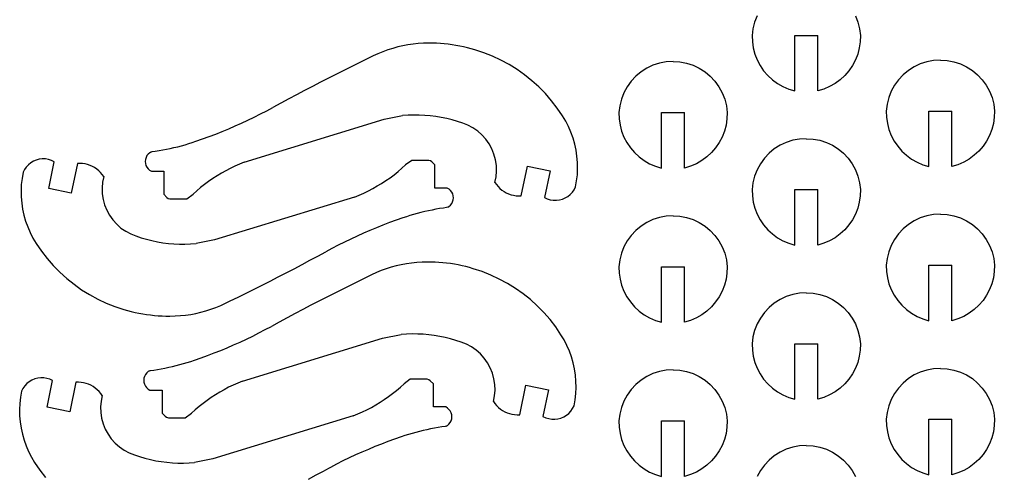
# Model space of a CAD drawing. Extents: x -3998 to 3998, y -3549 to 3549.
# Drawn here: x -1637 to -1005, y -2066 to -1769 of the extents above; entities that cross this region are included whole.
import ezdxf

# ---------------------------------------------------------------- set-up
doc = ezdxf.new("R2010")
doc.units = 0
doc.header["$MEASUREMENT"] = 0
doc.layers.get('0').update_dxf_attribs({"linetype": 'CONTINUOUS'})

msp = doc.modelspace()

# ---------------------------------------------------------------- linework, layer by layer
for p, q in [((-1160.38, -1771.11), (-1161.46, -1775.41)), ((-1158.77, -1766.98), (-1160.38, -1771.11)), ((-1094.93, -1766.98), (-1093.31, -1771.11)), ((-1093.31, -1771.11), (-1092.24, -1775.41)), ((-1161.46, -1775.41), (-1161.98, -1779.82)), ((-1092.24, -1775.41), (-1091.72, -1779.82)), ((-1161.98, -1779.82), (-1161.85, -1783.9)), ((-1161.85, -1783.9), (-1161.25, -1787.94)), ((-1134.35, -1779.82), (-1119.35, -1779.82)), ((-1134.35, -1815.82), (-1134.35, -1779.82)), ((-1119.35, -1815.82), (-1119.35, -1779.82)), ((-1091.85, -1783.9), (-1092.44, -1787.94)), ((-1091.72, -1779.82), (-1091.85, -1783.9)), ((-1401.7, -1790.37), (-1404.84, -1791.66)), ((-1398.52, -1789.21), (-1401.7, -1790.37)), ((-1395.28, -1788.18), (-1398.52, -1789.21)), ((-1392.01, -1787.29), (-1395.28, -1788.18)), ((-1388.7, -1786.53), (-1392.01, -1787.29)), ((-1385.36, -1785.91), (-1388.7, -1786.53)), ((-1382, -1785.43), (-1385.36, -1785.91)), ((-1378.63, -1785.09), (-1382, -1785.43)), ((-1375.24, -1784.88), (-1378.63, -1785.09)), ((-1371.85, -1784.82), (-1375.24, -1784.88)), ((-1369.32, -1784.83), (-1371.85, -1784.82)), ((-1366.8, -1784.9), (-1369.32, -1784.83)), ((-1364.27, -1785.04), (-1366.8, -1784.9)), ((-1361.76, -1785.24), (-1364.27, -1785.04)), ((-1359.24, -1785.51), (-1361.76, -1785.24)), ((-1356.74, -1785.84), (-1359.24, -1785.51)), ((-1354.24, -1786.23), (-1356.74, -1785.84)), ((-1351.75, -1786.68), (-1354.24, -1786.23)), ((-1349.28, -1787.2), (-1351.75, -1786.68)), ((-1346.82, -1787.78), (-1349.28, -1787.2)), ((-1344.38, -1788.42), (-1346.82, -1787.78)), ((-1341.95, -1789.12), (-1344.38, -1788.42)), ((-1336.19, -1791.01), (-1341.95, -1789.12)), ((-1161.25, -1787.94), (-1160.21, -1791.89)), ((-1092.44, -1787.94), (-1093.49, -1791.89)), ((-1410.95, -1794.62), (-1416.18, -1797.16)), ((-1407.93, -1793.07), (-1410.95, -1794.62)), ((-1404.84, -1791.66), (-1407.93, -1793.07)), ((-1330.56, -1793.24), (-1336.19, -1791.01)), ((-1325.07, -1795.81), (-1330.56, -1793.24)), ((-1319.74, -1798.69), (-1325.07, -1795.81)), ((-1213.35, -1796.77), (-1217.77, -1797.02)), ((-1213.35, -1796.77), (-1208.92, -1797.02)), ((-1160.21, -1791.89), (-1158.72, -1795.7)), ((-1158.72, -1795.7), (-1156.82, -1799.31)), ((-1094.98, -1795.7), (-1096.88, -1799.31)), ((-1093.49, -1791.89), (-1094.98, -1795.7)), ((-1048.63, -1796.83), (-1052.85, -1798.19)), ((-1044.27, -1796.02), (-1048.63, -1796.83)), ((-1039.85, -1795.77), (-1044.27, -1796.02)), ((-1039.85, -1795.77), (-1035.42, -1796.02)), ((-1035.42, -1796.02), (-1031.07, -1796.83)), ((-1031.07, -1796.83), (-1026.85, -1798.19)), ((-1426.6, -1802.31), (-1431.79, -1804.91)), ((-1421.39, -1799.72), (-1426.6, -1802.31)), ((-1416.18, -1797.16), (-1421.39, -1799.72)), ((-1314.59, -1801.89), (-1319.74, -1798.69)), ((-1309.64, -1805.39), (-1314.59, -1801.89)), ((-1230.37, -1801.06), (-1234.11, -1803.44)), ((-1226.35, -1799.19), (-1230.37, -1801.06)), ((-1222.13, -1797.83), (-1226.35, -1799.19)), ((-1217.77, -1797.02), (-1222.13, -1797.83)), ((-1208.92, -1797.02), (-1204.57, -1797.83)), ((-1204.57, -1797.83), (-1200.35, -1799.19)), ((-1200.35, -1799.19), (-1196.33, -1801.06)), ((-1196.33, -1801.06), (-1192.59, -1803.44)), ((-1156.82, -1799.31), (-1154.52, -1802.69)), ((-1154.52, -1802.69), (-1151.85, -1805.79)), ((-1099.18, -1802.69), (-1101.85, -1805.79)), ((-1096.88, -1799.31), (-1099.18, -1802.69)), ((-1060.61, -1802.44), (-1064.03, -1805.26)), ((-1056.87, -1800.06), (-1060.61, -1802.44)), ((-1052.85, -1798.19), (-1056.87, -1800.06)), ((-1026.85, -1798.19), (-1022.83, -1800.06)), ((-1022.83, -1800.06), (-1019.09, -1802.44)), ((-1019.09, -1802.44), (-1015.67, -1805.26)), ((-1436.98, -1807.54), (-1442.15, -1810.19)), ((-1431.79, -1804.91), (-1436.98, -1807.54)), ((-1304.91, -1809.17), (-1309.64, -1805.39)), ((-1300.41, -1813.23), (-1304.91, -1809.17)), ((-1240.56, -1809.5), (-1243.15, -1813.09)), ((-1237.53, -1806.26), (-1240.56, -1809.5)), ((-1234.11, -1803.44), (-1237.53, -1806.26)), ((-1192.59, -1803.44), (-1189.17, -1806.26)), ((-1189.17, -1806.26), (-1186.14, -1809.5)), ((-1186.14, -1809.5), (-1183.55, -1813.09)), ((-1151.85, -1805.79), (-1148.85, -1808.56)), ((-1148.85, -1808.56), (-1145.56, -1810.98)), ((-1104.85, -1808.56), (-1108.14, -1810.98)), ((-1101.85, -1805.79), (-1104.85, -1808.56)), ((-1067.06, -1808.5), (-1069.65, -1812.09)), ((-1064.03, -1805.26), (-1067.06, -1808.5)), ((-1015.67, -1805.26), (-1012.64, -1808.5)), ((-1012.64, -1808.5), (-1010.05, -1812.09)), ((-1452.47, -1815.54), (-1457.61, -1818.25)), ((-1447.31, -1812.85), (-1452.47, -1815.54)), ((-1442.15, -1810.19), (-1447.31, -1812.85)), ((-1296.16, -1817.55), (-1300.41, -1813.23)), ((-1243.15, -1813.09), (-1245.27, -1816.98)), ((-1183.55, -1813.09), (-1181.43, -1816.98)), ((-1145.56, -1810.98), (-1142.01, -1813.01)), ((-1142.01, -1813.01), (-1138.26, -1814.63)), ((-1138.26, -1814.63), (-1134.35, -1815.82)), ((-1115.44, -1814.63), (-1119.35, -1815.82)), ((-1111.69, -1813.01), (-1115.44, -1814.63)), ((-1108.14, -1810.98), (-1111.69, -1813.01)), ((-1069.65, -1812.09), (-1071.77, -1815.98)), ((-1010.05, -1812.09), (-1007.93, -1815.98)), ((-1462.74, -1820.98), (-1467.86, -1823.73)), ((-1457.61, -1818.25), (-1462.74, -1820.98)), ((-1292.17, -1822.12), (-1296.16, -1817.55)), ((-1288.47, -1826.91), (-1292.17, -1822.12)), ((-1246.88, -1821.11), (-1247.96, -1825.41)), ((-1245.27, -1816.98), (-1246.88, -1821.11)), ((-1181.43, -1816.98), (-1179.81, -1821.11)), ((-1179.81, -1821.11), (-1178.74, -1825.41)), ((-1073.38, -1820.11), (-1074.46, -1824.41)), ((-1071.77, -1815.98), (-1073.38, -1820.11)), ((-1007.93, -1815.98), (-1006.31, -1820.11)), ((-1006.31, -1820.11), (-1005.24, -1824.41)), ((-1476.98, -1828.65), (-1472.97, -1826.5)), ((-1467.86, -1823.73), (-1472.97, -1826.5)), ((-1285.05, -1831.92), (-1288.47, -1826.91)), ((-1247.96, -1825.41), (-1248.48, -1829.82)), ((-1178.74, -1825.41), (-1178.22, -1829.82)), ((-1074.46, -1824.41), (-1074.98, -1828.82)), ((-1005.24, -1824.41), (-1004.72, -1828.82)), ((-1493.33, -1836.68), (-1489.2, -1834.76)), ((-1491.75, -1862.02), (-1400.77, -1834.2)), ((-1489.2, -1834.76), (-1485.1, -1832.78)), ((-1485.1, -1832.78), (-1481.03, -1830.74)), ((-1481.03, -1830.74), (-1476.98, -1828.65)), ((-1400.77, -1834.2), (-1388.85, -1831.82)), ((-1385.25, -1831.56), (-1388.85, -1831.82)), ((-1381.65, -1831.44), (-1385.25, -1831.56)), ((-1378.04, -1831.47), (-1381.65, -1831.44)), ((-1374.44, -1831.64), (-1378.04, -1831.47)), ((-1370.85, -1831.95), (-1374.44, -1831.64)), ((-1367.28, -1832.4), (-1370.85, -1831.95)), ((-1363.72, -1833), (-1367.28, -1832.4)), ((-1360.19, -1833.73), (-1363.72, -1833)), ((-1356.69, -1834.6), (-1360.19, -1833.73)), ((-1353.23, -1835.61), (-1356.69, -1834.6)), ((-1282.99, -1835.36), (-1285.05, -1831.92)), ((-1248.48, -1829.82), (-1248.35, -1833.9)), ((-1248.35, -1833.9), (-1247.75, -1837.94)), ((-1220.85, -1829.82), (-1205.85, -1829.82)), ((-1220.85, -1865.82), (-1220.85, -1829.82)), ((-1205.85, -1865.82), (-1205.85, -1829.82)), ((-1178.35, -1833.9), (-1178.94, -1837.94)), ((-1178.22, -1829.82), (-1178.35, -1833.9)), ((-1074.98, -1828.82), (-1074.85, -1832.9)), ((-1074.85, -1832.9), (-1074.25, -1836.94)), ((-1047.35, -1828.82), (-1032.35, -1828.82)), ((-1047.35, -1864.82), (-1047.35, -1828.82)), ((-1032.35, -1864.82), (-1032.35, -1828.82)), ((-1004.85, -1832.9), (-1005.44, -1836.94)), ((-1004.72, -1828.82), (-1004.85, -1832.9)), ((-1505.88, -1842.09), (-1501.67, -1840.34)), ((-1501.67, -1840.34), (-1497.49, -1838.54)), ((-1497.49, -1838.54), (-1493.33, -1836.68)), ((-1349.81, -1836.76), (-1353.23, -1835.61)), ((-1346.44, -1838.04), (-1349.81, -1836.76)), ((-1343.16, -1839.79), (-1346.44, -1838.04)), ((-1340.11, -1841.91), (-1343.16, -1839.79)), ((-1281.16, -1838.93), (-1282.99, -1835.36)), ((-1279.56, -1842.6), (-1281.16, -1838.93)), ((-1247.75, -1837.94), (-1246.71, -1841.89)), ((-1178.94, -1837.94), (-1179.99, -1841.89)), ((-1074.25, -1836.94), (-1073.21, -1840.89)), ((-1073.21, -1840.89), (-1071.72, -1844.7)), ((-1006.49, -1840.89), (-1007.98, -1844.7)), ((-1005.44, -1836.94), (-1006.49, -1840.89)), ((-1522.94, -1848.46), (-1518.64, -1846.96)), ((-1518.64, -1846.96), (-1514.36, -1845.4)), ((-1514.36, -1845.4), (-1510.11, -1843.77)), ((-1510.11, -1843.77), (-1505.88, -1842.09)), ((-1337.32, -1844.37), (-1340.11, -1841.91)), ((-1334.84, -1847.14), (-1337.32, -1844.37)), ((-1332.69, -1850.18), (-1334.84, -1847.14)), ((-1278.21, -1846.38), (-1279.56, -1842.6)), ((-1277.11, -1850.24), (-1278.21, -1846.38)), ((-1246.71, -1841.89), (-1245.22, -1845.7)), ((-1245.22, -1845.7), (-1243.32, -1849.31)), ((-1181.48, -1845.7), (-1183.38, -1849.31)), ((-1179.99, -1841.89), (-1181.48, -1845.7)), ((-1131.27, -1847.02), (-1135.63, -1847.83)), ((-1126.85, -1846.77), (-1131.27, -1847.02)), ((-1126.85, -1846.77), (-1122.42, -1847.02)), ((-1122.42, -1847.02), (-1118.07, -1847.83)), ((-1071.72, -1844.7), (-1069.82, -1848.31)), ((-1007.98, -1844.7), (-1009.88, -1848.31)), ((-1544.46, -1854.06), (-1542.04, -1853.59)), ((-1542.04, -1853.59), (-1539.62, -1853.08)), ((-1539.62, -1853.08), (-1537.2, -1852.53)), ((-1537.2, -1852.53), (-1534.8, -1851.95)), ((-1534.8, -1851.95), (-1532.41, -1851.33)), ((-1532.41, -1851.33), (-1530.02, -1850.67)), ((-1530.02, -1850.67), (-1527.65, -1849.97)), ((-1527.65, -1849.97), (-1525.29, -1849.23)), ((-1525.29, -1849.23), (-1522.94, -1848.46)), ((-1330.91, -1853.44), (-1332.69, -1850.18)), ((-1329.52, -1856.89), (-1330.91, -1853.44)), ((-1276.26, -1854.15), (-1277.11, -1850.24)), ((-1243.32, -1849.31), (-1241.02, -1852.69)), ((-1241.02, -1852.69), (-1238.35, -1855.79)), ((-1185.68, -1852.69), (-1188.35, -1855.79)), ((-1183.38, -1849.31), (-1185.68, -1852.69)), ((-1147.61, -1853.44), (-1151.03, -1856.26)), ((-1143.87, -1851.06), (-1147.61, -1853.44)), ((-1139.85, -1849.19), (-1143.87, -1851.06)), ((-1135.63, -1847.83), (-1139.85, -1849.19)), ((-1118.07, -1847.83), (-1113.85, -1849.19)), ((-1113.85, -1849.19), (-1109.83, -1851.06)), ((-1109.83, -1851.06), (-1106.09, -1853.44)), ((-1106.09, -1853.44), (-1102.67, -1856.26)), ((-1069.82, -1848.31), (-1067.52, -1851.69)), ((-1067.52, -1851.69), (-1064.85, -1854.79)), ((-1012.18, -1851.69), (-1014.85, -1854.79)), ((-1009.88, -1848.31), (-1012.18, -1851.69)), ((-1624.62, -1860.12), (-1626.56, -1860.62)), ((-1622.64, -1859.88), (-1624.62, -1860.12)), ((-1620.63, -1859.93), (-1622.64, -1859.88)), ((-1618.66, -1860.26), (-1620.63, -1859.93)), ((-1555.71, -1860.2), (-1555.84, -1861.51)), ((-1555.33, -1858.94), (-1555.71, -1860.2)), ((-1554.73, -1857.78), (-1555.33, -1858.94)), ((-1553.92, -1856.75), (-1554.73, -1857.78)), ((-1552.92, -1855.89), (-1553.92, -1856.75)), ((-1552.13, -1855.43), (-1552.92, -1855.89)), ((-1552.13, -1855.43), (-1551.4, -1855.18)), ((-1551.4, -1855.18), (-1549.34, -1854.88)), ((-1549.34, -1854.88), (-1546.9, -1854.49)), ((-1546.9, -1854.49), (-1544.46, -1854.06)), ((-1328.54, -1860.48), (-1329.52, -1856.89)), ((-1275.66, -1858.12), (-1276.26, -1854.15)), ((-1275.33, -1862.12), (-1275.66, -1858.12)), ((-1238.35, -1855.79), (-1235.35, -1858.56)), ((-1235.35, -1858.56), (-1232.06, -1860.98)), ((-1191.35, -1858.56), (-1194.64, -1860.98)), ((-1188.35, -1855.79), (-1191.35, -1858.56)), ((-1154.06, -1859.5), (-1156.65, -1863.09)), ((-1151.03, -1856.26), (-1154.06, -1859.5)), ((-1102.67, -1856.26), (-1099.64, -1859.5)), ((-1099.64, -1859.5), (-1097.05, -1863.09)), ((-1064.85, -1854.79), (-1061.85, -1857.56)), ((-1061.85, -1857.56), (-1058.56, -1859.98)), ((-1058.56, -1859.98), (-1055.01, -1862.01)), ((-1021.14, -1859.98), (-1024.69, -1862.01)), ((-1017.85, -1857.56), (-1021.14, -1859.98)), ((-1014.85, -1854.79), (-1017.85, -1857.56)), ((-1633.05, -1865.14), (-1634.2, -1866.78)), ((-1631.69, -1863.68), (-1633.05, -1865.14)), ((-1630.13, -1862.42), (-1631.69, -1863.68)), ((-1628.41, -1861.4), (-1630.13, -1862.42)), ((-1626.56, -1860.62), (-1628.41, -1861.4)), ((-1616.75, -1860.86), (-1618.66, -1860.26)), ((-1618.52, -1878.98), (-1614.94, -1861.72)), ((-1614.94, -1861.72), (-1616.75, -1860.86)), ((-1599.85, -1862.82), (-1603.84, -1882.03)), ((-1598.18, -1862.77), (-1599.85, -1862.82)), ((-1596.51, -1862.87), (-1598.18, -1862.77)), ((-1594.86, -1863.12), (-1596.51, -1862.87)), ((-1593.24, -1863.52), (-1594.86, -1863.12)), ((-1591.66, -1864.06), (-1593.24, -1863.52)), ((-1590.14, -1864.75), (-1591.66, -1864.06)), ((-1588.68, -1865.57), (-1590.14, -1864.75)), ((-1587.3, -1866.51), (-1588.68, -1865.57)), ((-1586.02, -1867.58), (-1587.3, -1866.51)), ((-1555.84, -1861.51), (-1555.72, -1862.81)), ((-1555.72, -1862.81), (-1555.36, -1864.07)), ((-1555.36, -1864.07), (-1554.76, -1865.24)), ((-1554.76, -1865.24), (-1553.96, -1866.28)), ((-1553.96, -1866.28), (-1552.98, -1867.15)), ((-1500.71, -1866.05), (-1503.61, -1867.58)), ((-1497.76, -1864.61), (-1500.71, -1866.05)), ((-1494.78, -1863.27), (-1497.76, -1864.61)), ((-1491.75, -1862.02), (-1494.78, -1863.27)), ((-1391.8, -1868.11), (-1389.29, -1866)), ((-1389.29, -1866), (-1386.85, -1863.82)), ((-1382.85, -1860.82), (-1386.85, -1863.82)), ((-1371.85, -1860.82), (-1382.85, -1860.82)), ((-1370.75, -1861.12), (-1371.85, -1860.82)), ((-1369.85, -1861.82), (-1370.75, -1861.12)), ((-1367.85, -1863.82), (-1369.85, -1861.82)), ((-1367.85, -1878.82), (-1367.85, -1863.82)), ((-1327.98, -1864.15), (-1328.54, -1860.48)), ((-1327.85, -1867.87), (-1327.98, -1864.15)), ((-1311.85, -1883.82), (-1307.86, -1864.6)), ((-1307.86, -1864.6), (-1293.17, -1867.65)), ((-1275.44, -1870.13), (-1275.25, -1866.13)), ((-1275.25, -1866.13), (-1275.33, -1862.12)), ((-1232.06, -1860.98), (-1228.51, -1863.01)), ((-1228.51, -1863.01), (-1224.76, -1864.63)), ((-1224.76, -1864.63), (-1220.85, -1865.82)), ((-1201.94, -1864.63), (-1205.85, -1865.82)), ((-1198.19, -1863.01), (-1201.94, -1864.63)), ((-1194.64, -1860.98), (-1198.19, -1863.01)), ((-1156.65, -1863.09), (-1158.77, -1866.98)), ((-1097.05, -1863.09), (-1094.93, -1866.98)), ((-1055.01, -1862.01), (-1051.26, -1863.63)), ((-1051.26, -1863.63), (-1047.35, -1864.82)), ((-1028.44, -1863.63), (-1032.35, -1864.82)), ((-1024.69, -1862.01), (-1028.44, -1863.63)), ((-1635.82, -1872.51), (-1636.26, -1876.5)), ((-1635.11, -1868.57), (-1635.82, -1872.51)), ((-1634.2, -1866.78), (-1635.11, -1868.57)), ((-1584.84, -1868.76), (-1586.02, -1867.58)), ((-1583.76, -1870.04), (-1584.84, -1868.76)), ((-1582.81, -1871.41), (-1583.76, -1870.04)), ((-1582.81, -1871.41), (-1583.54, -1875.06)), ((-1552.98, -1867.15), (-1551.85, -1867.82)), ((-1551.85, -1867.82), (-1543.85, -1867.82)), ((-1543.85, -1867.82), (-1543.85, -1882.82)), ((-1512.01, -1872.67), (-1514.7, -1874.54)), ((-1509.26, -1870.89), (-1512.01, -1872.67)), ((-1506.46, -1869.19), (-1509.26, -1870.89)), ((-1503.61, -1867.58), (-1506.46, -1869.19)), ((-1399.69, -1873.96), (-1397, -1872.09)), ((-1397, -1872.09), (-1394.37, -1870.14)), ((-1394.37, -1870.14), (-1391.8, -1868.11)), ((-1328.89, -1875.22), (-1328.16, -1871.57)), ((-1328.16, -1871.57), (-1327.85, -1867.87)), ((-1293.17, -1867.65), (-1296.76, -1884.91)), ((-1275.88, -1874.12), (-1275.44, -1870.13)), ((-1160.38, -1871.11), (-1161.46, -1875.41)), ((-1158.77, -1866.98), (-1160.38, -1871.11)), ((-1094.93, -1866.98), (-1093.31, -1871.11)), ((-1093.31, -1871.11), (-1092.24, -1875.41)), ((-1636.26, -1876.5), (-1636.45, -1880.51)), ((-1603.84, -1882.03), (-1618.52, -1878.98)), ((-1583.54, -1875.06), (-1583.85, -1878.76)), ((-1583.85, -1878.76), (-1583.72, -1882.48)), ((-1519.9, -1878.52), (-1522.41, -1880.63)), ((-1517.33, -1876.49), (-1519.9, -1878.52)), ((-1514.7, -1874.54), (-1517.33, -1876.49)), ((-1410.99, -1880.58), (-1408.09, -1879.06)), ((-1408.09, -1879.06), (-1405.24, -1877.44)), ((-1405.24, -1877.44), (-1402.44, -1875.74)), ((-1402.44, -1875.74), (-1399.69, -1873.96)), ((-1359.85, -1878.82), (-1367.85, -1878.82)), ((-1358.72, -1879.48), (-1359.85, -1878.82)), ((-1328.89, -1875.22), (-1327.94, -1876.59)), ((-1327.94, -1876.59), (-1326.86, -1877.87)), ((-1326.86, -1877.87), (-1325.68, -1879.05)), ((-1325.68, -1879.05), (-1324.4, -1880.12)), ((-1277.5, -1879.85), (-1276.59, -1878.07)), ((-1276.59, -1878.07), (-1275.88, -1874.12)), ((-1161.46, -1875.41), (-1161.98, -1879.82)), ((-1092.24, -1875.41), (-1091.72, -1879.82)), ((-1636.45, -1880.51), (-1636.37, -1884.52)), ((-1636.37, -1884.52), (-1636.04, -1888.51)), ((-1583.72, -1882.48), (-1583.16, -1886.16)), ((-1543.85, -1882.82), (-1541.85, -1884.82)), ((-1541.85, -1884.82), (-1540.95, -1885.52)), ((-1540.95, -1885.52), (-1539.85, -1885.82)), ((-1528.85, -1885.82), (-1524.85, -1882.82)), ((-1522.41, -1880.63), (-1524.85, -1882.82)), ((-1419.95, -1884.62), (-1510.93, -1912.43)), ((-1419.95, -1884.62), (-1416.92, -1883.36)), ((-1416.92, -1883.36), (-1413.94, -1882.02)), ((-1413.94, -1882.02), (-1410.99, -1880.58)), ((-1357.74, -1880.35), (-1358.72, -1879.48)), ((-1356.93, -1881.39), (-1357.74, -1880.35)), ((-1356.34, -1882.56), (-1356.93, -1881.39)), ((-1355.98, -1883.82), (-1356.34, -1882.56)), ((-1355.99, -1886.43), (-1355.86, -1885.13)), ((-1355.86, -1885.13), (-1355.98, -1883.82)), ((-1324.4, -1880.12), (-1323.02, -1881.07)), ((-1323.02, -1881.07), (-1321.56, -1881.89)), ((-1321.56, -1881.89), (-1320.04, -1882.57)), ((-1320.04, -1882.57), (-1318.46, -1883.11)), ((-1318.46, -1883.11), (-1316.84, -1883.51)), ((-1316.84, -1883.51), (-1315.19, -1883.76)), ((-1315.19, -1883.76), (-1313.52, -1883.87)), ((-1313.52, -1883.87), (-1311.85, -1883.82)), ((-1296.76, -1884.91), (-1294.95, -1885.77)), ((-1285.14, -1886.01), (-1283.29, -1885.23)), ((-1283.29, -1885.23), (-1281.57, -1884.21)), ((-1281.57, -1884.21), (-1280.01, -1882.95)), ((-1280.01, -1882.95), (-1278.65, -1881.49)), ((-1278.65, -1881.49), (-1277.5, -1879.85)), ((-1161.98, -1879.82), (-1161.85, -1883.9)), ((-1161.85, -1883.9), (-1161.25, -1887.94)), ((-1134.35, -1879.82), (-1119.35, -1879.82)), ((-1134.35, -1915.82), (-1134.35, -1879.82)), ((-1119.35, -1915.82), (-1119.35, -1879.82)), ((-1091.85, -1883.9), (-1092.44, -1887.94)), ((-1091.72, -1879.82), (-1091.85, -1883.9)), ((-1636.04, -1888.51), (-1635.44, -1892.48)), ((-1583.16, -1886.16), (-1582.18, -1889.74)), ((-1582.18, -1889.74), (-1580.79, -1893.19)), ((-1539.85, -1885.82), (-1528.85, -1885.82)), ((-1362.36, -1891.75), (-1364.8, -1892.14)), ((-1360.3, -1891.45), (-1362.36, -1891.75)), ((-1359.57, -1891.2), (-1360.3, -1891.45)), ((-1359.57, -1891.2), (-1358.77, -1890.74)), ((-1358.77, -1890.74), (-1357.78, -1889.88)), ((-1357.78, -1889.88), (-1356.97, -1888.85)), ((-1356.97, -1888.85), (-1356.37, -1887.69)), ((-1356.37, -1887.69), (-1355.99, -1886.43)), ((-1294.95, -1885.77), (-1293.04, -1886.37)), ((-1293.04, -1886.37), (-1291.06, -1886.7)), ((-1291.06, -1886.7), (-1289.06, -1886.75)), ((-1289.06, -1886.75), (-1287.07, -1886.52)), ((-1287.07, -1886.52), (-1285.14, -1886.01)), ((-1161.25, -1887.94), (-1160.21, -1891.89)), ((-1092.44, -1887.94), (-1093.49, -1891.89)), ((-1635.44, -1892.48), (-1634.59, -1896.4)), ((-1634.59, -1896.4), (-1633.49, -1900.25)), ((-1580.79, -1893.19), (-1579.01, -1896.46)), ((-1579.01, -1896.46), (-1576.86, -1899.49)), ((-1388.76, -1898.17), (-1393.06, -1899.67)), ((-1386.41, -1897.4), (-1388.76, -1898.17)), ((-1384.05, -1896.66), (-1386.41, -1897.4)), ((-1381.68, -1895.97), (-1384.05, -1896.66)), ((-1379.29, -1895.31), (-1381.68, -1895.97)), ((-1376.9, -1894.68), (-1379.29, -1895.31)), ((-1374.5, -1894.1), (-1376.9, -1894.68)), ((-1372.08, -1893.55), (-1374.5, -1894.1)), ((-1369.66, -1893.05), (-1372.08, -1893.55)), ((-1367.23, -1892.58), (-1369.66, -1893.05)), ((-1364.8, -1892.14), (-1367.23, -1892.58)), ((-1222.13, -1897.83), (-1226.35, -1899.19)), ((-1217.77, -1897.02), (-1222.13, -1897.83)), ((-1213.35, -1896.77), (-1217.77, -1897.02)), ((-1213.35, -1896.77), (-1208.92, -1897.02)), ((-1208.92, -1897.02), (-1204.57, -1897.83)), ((-1204.57, -1897.83), (-1200.35, -1899.19)), ((-1160.21, -1891.89), (-1158.72, -1895.7)), ((-1158.72, -1895.7), (-1156.82, -1899.31)), ((-1094.98, -1895.7), (-1096.88, -1899.31)), ((-1093.49, -1891.89), (-1094.98, -1895.7)), ((-1052.85, -1898.19), (-1056.87, -1900.06)), ((-1048.63, -1896.83), (-1052.85, -1898.19)), ((-1044.27, -1896.02), (-1048.63, -1896.83)), ((-1039.85, -1895.77), (-1044.27, -1896.02)), ((-1039.85, -1895.77), (-1035.42, -1896.02)), ((-1035.42, -1896.02), (-1031.07, -1896.83)), ((-1031.07, -1896.83), (-1026.85, -1898.19)), ((-1026.85, -1898.19), (-1022.83, -1900.06)), ((-1633.49, -1900.25), (-1632.14, -1904.03)), ((-1632.14, -1904.03), (-1630.54, -1907.71)), ((-1576.86, -1899.49), (-1574.38, -1902.26)), ((-1574.38, -1902.26), (-1571.59, -1904.72)), ((-1401.59, -1902.86), (-1405.82, -1904.54)), ((-1397.34, -1901.24), (-1401.59, -1902.86)), ((-1393.06, -1899.67), (-1397.34, -1901.24)), ((-1234.11, -1903.44), (-1237.53, -1906.26)), ((-1230.37, -1901.06), (-1234.11, -1903.44)), ((-1226.35, -1899.19), (-1230.37, -1901.06)), ((-1200.35, -1899.19), (-1196.33, -1901.06)), ((-1196.33, -1901.06), (-1192.59, -1903.44)), ((-1192.59, -1903.44), (-1189.17, -1906.26)), ((-1156.82, -1899.31), (-1154.52, -1902.69)), ((-1154.52, -1902.69), (-1151.85, -1905.79)), ((-1099.18, -1902.69), (-1101.85, -1905.79)), ((-1096.88, -1899.31), (-1099.18, -1902.69)), ((-1060.61, -1902.44), (-1064.03, -1905.26)), ((-1056.87, -1900.06), (-1060.61, -1902.44)), ((-1022.83, -1900.06), (-1019.09, -1902.44)), ((-1019.09, -1902.44), (-1015.67, -1905.26)), ((-1630.54, -1907.71), (-1628.71, -1911.27)), ((-1571.59, -1904.72), (-1568.53, -1906.84)), ((-1568.53, -1906.84), (-1565.26, -1908.59)), ((-1565.26, -1908.59), (-1561.89, -1909.87)), ((-1561.89, -1909.87), (-1558.47, -1911.02)), ((-1418.37, -1909.95), (-1422.5, -1911.87)), ((-1414.21, -1908.09), (-1418.37, -1909.95)), ((-1410.03, -1906.29), (-1414.21, -1908.09)), ((-1405.82, -1904.54), (-1410.03, -1906.29)), ((-1240.56, -1909.5), (-1243.15, -1913.09)), ((-1237.53, -1906.26), (-1240.56, -1909.5)), ((-1189.17, -1906.26), (-1186.14, -1909.5)), ((-1186.14, -1909.5), (-1183.55, -1913.09)), ((-1151.85, -1905.79), (-1148.85, -1908.56)), ((-1148.85, -1908.56), (-1145.56, -1910.98)), ((-1104.85, -1908.56), (-1108.14, -1910.98)), ((-1101.85, -1905.79), (-1104.85, -1908.56)), ((-1067.06, -1908.5), (-1069.65, -1912.09)), ((-1064.03, -1905.26), (-1067.06, -1908.5)), ((-1015.67, -1905.26), (-1012.64, -1908.5)), ((-1012.64, -1908.5), (-1010.05, -1912.09)), ((-1628.71, -1911.27), (-1626.65, -1914.72)), ((-1626.65, -1914.72), (-1623.23, -1919.72)), ((-1558.47, -1911.02), (-1555.01, -1912.03)), ((-1555.01, -1912.03), (-1551.51, -1912.9)), ((-1551.51, -1912.9), (-1547.98, -1913.64)), ((-1547.98, -1913.64), (-1544.42, -1914.23)), ((-1544.42, -1914.23), (-1540.85, -1914.68)), ((-1540.85, -1914.68), (-1537.25, -1915)), ((-1537.25, -1915), (-1533.65, -1915.16)), ((-1533.65, -1915.16), (-1530.05, -1915.19)), ((-1530.05, -1915.19), (-1526.45, -1915.07)), ((-1526.45, -1915.07), (-1522.85, -1914.82)), ((-1510.93, -1912.43), (-1522.85, -1914.82)), ((-1430.67, -1915.89), (-1434.72, -1917.98)), ((-1426.6, -1913.85), (-1430.67, -1915.89)), ((-1422.5, -1911.87), (-1426.6, -1913.85)), ((-1245.27, -1916.98), (-1246.88, -1921.11)), ((-1243.15, -1913.09), (-1245.27, -1916.98)), ((-1183.55, -1913.09), (-1181.43, -1916.98)), ((-1181.43, -1916.98), (-1179.81, -1921.11)), ((-1145.56, -1910.98), (-1142.01, -1913.01)), ((-1142.01, -1913.01), (-1138.26, -1914.63)), ((-1138.26, -1914.63), (-1134.35, -1915.82)), ((-1115.44, -1914.63), (-1119.35, -1915.82)), ((-1111.69, -1913.01), (-1115.44, -1914.63)), ((-1108.14, -1910.98), (-1111.69, -1913.01)), ((-1071.77, -1915.98), (-1073.38, -1920.11)), ((-1069.65, -1912.09), (-1071.77, -1915.98)), ((-1010.05, -1912.09), (-1007.93, -1915.98)), ((-1007.93, -1915.98), (-1006.31, -1920.11)), ((-1623.23, -1919.72), (-1619.52, -1924.51)), ((-1448.96, -1925.65), (-1443.84, -1922.9)), ((-1443.84, -1922.9), (-1438.73, -1920.13)), ((-1434.72, -1917.98), (-1438.73, -1920.13)), ((-1246.88, -1921.11), (-1247.96, -1925.41)), ((-1179.81, -1921.11), (-1178.74, -1925.41)), ((-1073.38, -1920.11), (-1074.46, -1924.41)), ((-1006.31, -1920.11), (-1005.24, -1924.41)), ((-1619.52, -1924.51), (-1615.54, -1929.08)), ((-1615.54, -1929.08), (-1611.29, -1933.4)), ((-1459.23, -1931.09), (-1454.09, -1928.38)), ((-1454.09, -1928.38), (-1448.96, -1925.65)), ((-1393.01, -1929.29), (-1396.28, -1930.18)), ((-1389.7, -1928.53), (-1393.01, -1929.29)), ((-1386.36, -1927.91), (-1389.7, -1928.53)), ((-1383, -1927.43), (-1386.36, -1927.91)), ((-1379.63, -1927.09), (-1383, -1927.43)), ((-1376.24, -1926.88), (-1379.63, -1927.09)), ((-1372.85, -1926.82), (-1376.24, -1926.88)), ((-1370.32, -1926.83), (-1372.85, -1926.82)), ((-1367.8, -1926.9), (-1370.32, -1926.83)), ((-1365.27, -1927.04), (-1367.8, -1926.9)), ((-1362.76, -1927.24), (-1365.27, -1927.04)), ((-1360.24, -1927.51), (-1362.76, -1927.24)), ((-1357.74, -1927.84), (-1360.24, -1927.51)), ((-1355.24, -1928.23), (-1357.74, -1927.84)), ((-1352.75, -1928.68), (-1355.24, -1928.23)), ((-1350.28, -1929.2), (-1352.75, -1928.68)), ((-1347.82, -1929.78), (-1350.28, -1929.2)), ((-1345.38, -1930.42), (-1347.82, -1929.78)), ((-1247.96, -1925.41), (-1248.48, -1929.82)), ((-1248.48, -1929.82), (-1248.35, -1933.9)), ((-1220.85, -1929.82), (-1205.85, -1929.82)), ((-1220.85, -1965.82), (-1220.85, -1929.82)), ((-1205.85, -1965.82), (-1205.85, -1929.82)), ((-1178.74, -1925.41), (-1178.22, -1929.82)), ((-1178.22, -1929.82), (-1178.35, -1933.9)), ((-1074.46, -1924.41), (-1074.98, -1928.82)), ((-1074.98, -1928.82), (-1074.85, -1932.9)), ((-1047.35, -1928.82), (-1032.35, -1928.82)), ((-1047.35, -1964.82), (-1047.35, -1928.82)), ((-1032.35, -1964.82), (-1032.35, -1928.82)), ((-1005.24, -1924.41), (-1004.72, -1928.82)), ((-1004.72, -1928.82), (-1004.85, -1932.9)), ((-1611.29, -1933.4), (-1606.79, -1937.46)), ((-1469.55, -1936.45), (-1464.39, -1933.78)), ((-1464.39, -1933.78), (-1459.23, -1931.09)), ((-1408.93, -1935.07), (-1411.95, -1936.62)), ((-1405.84, -1933.66), (-1408.93, -1935.07)), ((-1402.7, -1932.37), (-1405.84, -1933.66)), ((-1399.52, -1931.21), (-1402.7, -1932.37)), ((-1396.28, -1930.18), (-1399.52, -1931.21)), ((-1342.95, -1931.12), (-1345.38, -1930.42)), ((-1337.19, -1933.01), (-1342.95, -1931.12)), ((-1331.56, -1935.24), (-1337.19, -1933.01)), ((-1326.07, -1937.81), (-1331.56, -1935.24)), ((-1248.35, -1933.9), (-1247.75, -1937.94)), ((-1178.35, -1933.9), (-1178.94, -1937.94)), ((-1074.85, -1932.9), (-1074.25, -1936.94)), ((-1004.85, -1932.9), (-1005.44, -1936.94)), ((-1606.79, -1937.46), (-1602.06, -1941.24)), ((-1602.06, -1941.24), (-1597.11, -1944.74)), ((-1485.1, -1944.32), (-1479.91, -1941.72)), ((-1479.91, -1941.72), (-1474.72, -1939.09)), ((-1474.72, -1939.09), (-1469.55, -1936.45)), ((-1422.39, -1941.72), (-1427.6, -1944.31)), ((-1417.18, -1939.16), (-1422.39, -1941.72)), ((-1411.95, -1936.62), (-1417.18, -1939.16)), ((-1320.74, -1940.69), (-1326.07, -1937.81)), ((-1315.59, -1943.89), (-1320.74, -1940.69)), ((-1247.75, -1937.94), (-1246.71, -1941.89)), ((-1246.71, -1941.89), (-1245.22, -1945.7)), ((-1179.99, -1941.89), (-1181.48, -1945.7)), ((-1178.94, -1937.94), (-1179.99, -1941.89)), ((-1074.25, -1936.94), (-1073.21, -1940.89)), ((-1073.21, -1940.89), (-1071.72, -1944.7)), ((-1006.49, -1940.89), (-1007.98, -1944.7)), ((-1005.44, -1936.94), (-1006.49, -1940.89)), ((-1597.11, -1944.74), (-1591.96, -1947.94)), ((-1591.96, -1947.94), (-1586.63, -1950.82)), ((-1495.52, -1949.47), (-1490.31, -1946.91)), ((-1490.31, -1946.91), (-1485.1, -1944.32)), ((-1432.79, -1946.91), (-1437.98, -1949.54)), ((-1427.6, -1944.31), (-1432.79, -1946.91)), ((-1310.64, -1947.39), (-1315.59, -1943.89)), ((-1305.91, -1951.17), (-1310.64, -1947.39)), ((-1245.22, -1945.7), (-1243.32, -1949.31)), ((-1181.48, -1945.7), (-1183.38, -1949.31)), ((-1135.63, -1947.83), (-1139.85, -1949.19)), ((-1131.27, -1947.02), (-1135.63, -1947.83)), ((-1126.85, -1946.77), (-1131.27, -1947.02)), ((-1126.85, -1946.77), (-1122.42, -1947.02)), ((-1122.42, -1947.02), (-1118.07, -1947.83)), ((-1118.07, -1947.83), (-1113.85, -1949.19)), ((-1071.72, -1944.7), (-1069.82, -1948.31)), ((-1069.82, -1948.31), (-1067.52, -1951.69)), ((-1009.88, -1948.31), (-1012.18, -1951.69)), ((-1007.98, -1944.7), (-1009.88, -1948.31)), ((-1586.63, -1950.82), (-1581.14, -1953.39)), ((-1581.14, -1953.39), (-1575.51, -1955.62)), ((-1509.99, -1956.26), (-1506.86, -1954.97)), ((-1506.86, -1954.97), (-1503.77, -1953.56)), ((-1503.77, -1953.56), (-1500.75, -1952.02)), ((-1500.75, -1952.02), (-1495.52, -1949.47)), ((-1448.31, -1954.85), (-1453.47, -1957.54)), ((-1443.15, -1952.19), (-1448.31, -1954.85)), ((-1437.98, -1949.54), (-1443.15, -1952.19)), ((-1301.41, -1955.23), (-1305.91, -1951.17)), ((-1243.32, -1949.31), (-1241.02, -1952.69)), ((-1241.02, -1952.69), (-1238.35, -1955.79)), ((-1185.68, -1952.69), (-1188.35, -1955.79)), ((-1183.38, -1949.31), (-1185.68, -1952.69)), ((-1147.61, -1953.44), (-1151.03, -1956.26)), ((-1143.87, -1951.06), (-1147.61, -1953.44)), ((-1139.85, -1949.19), (-1143.87, -1951.06)), ((-1113.85, -1949.19), (-1109.83, -1951.06)), ((-1109.83, -1951.06), (-1106.09, -1953.44)), ((-1106.09, -1953.44), (-1102.67, -1956.26)), ((-1067.52, -1951.69), (-1064.85, -1954.79)), ((-1064.85, -1954.79), (-1061.85, -1957.56)), ((-1014.85, -1954.79), (-1017.85, -1957.56)), ((-1012.18, -1951.69), (-1014.85, -1954.79)), ((-1575.51, -1955.62), (-1569.75, -1957.52)), ((-1569.75, -1957.52), (-1567.32, -1958.22)), ((-1567.32, -1958.22), (-1564.88, -1958.86)), ((-1564.88, -1958.86), (-1562.42, -1959.43)), ((-1562.42, -1959.43), (-1559.94, -1959.95)), ((-1559.94, -1959.95), (-1557.46, -1960.4)), ((-1557.46, -1960.4), (-1554.96, -1960.8)), ((-1554.96, -1960.8), (-1552.46, -1961.12)), ((-1552.46, -1961.12), (-1549.94, -1961.39)), ((-1549.94, -1961.39), (-1547.42, -1961.59)), ((-1533.07, -1961.55), (-1529.69, -1961.2)), ((-1529.69, -1961.2), (-1526.34, -1960.72)), ((-1526.34, -1960.72), (-1523, -1960.1)), ((-1523, -1960.1), (-1519.69, -1959.34)), ((-1519.69, -1959.34), (-1516.42, -1958.45)), ((-1516.42, -1958.45), (-1513.18, -1957.42)), ((-1513.18, -1957.42), (-1509.99, -1956.26)), ((-1458.61, -1960.25), (-1463.74, -1962.98)), ((-1453.47, -1957.54), (-1458.61, -1960.25)), ((-1297.16, -1959.55), (-1301.41, -1955.23)), ((-1293.17, -1964.12), (-1297.16, -1959.55)), ((-1238.35, -1955.79), (-1235.35, -1958.56)), ((-1235.35, -1958.56), (-1232.06, -1960.98)), ((-1232.06, -1960.98), (-1228.51, -1963.01)), ((-1194.64, -1960.98), (-1198.19, -1963.01)), ((-1191.35, -1958.56), (-1194.64, -1960.98)), ((-1188.35, -1955.79), (-1191.35, -1958.56)), ((-1154.06, -1959.5), (-1156.65, -1963.09)), ((-1151.03, -1956.26), (-1154.06, -1959.5)), ((-1102.67, -1956.26), (-1099.64, -1959.5)), ((-1099.64, -1959.5), (-1097.05, -1963.09)), ((-1061.85, -1957.56), (-1058.56, -1959.98)), ((-1058.56, -1959.98), (-1055.01, -1962.01)), ((-1021.14, -1959.98), (-1024.69, -1962.01)), ((-1017.85, -1957.56), (-1021.14, -1959.98)), ((-1547.42, -1961.59), (-1544.9, -1961.73)), ((-1544.9, -1961.73), (-1542.38, -1961.8)), ((-1542.38, -1961.8), (-1539.85, -1961.82)), ((-1539.85, -1961.82), (-1536.46, -1961.75)), ((-1536.46, -1961.75), (-1533.07, -1961.55)), ((-1468.86, -1965.73), (-1473.97, -1968.5)), ((-1463.74, -1962.98), (-1468.86, -1965.73)), ((-1289.47, -1968.91), (-1293.17, -1964.12)), ((-1228.51, -1963.01), (-1224.76, -1964.63)), ((-1224.76, -1964.63), (-1220.85, -1965.82)), ((-1201.94, -1964.63), (-1205.85, -1965.82)), ((-1198.19, -1963.01), (-1201.94, -1964.63)), ((-1158.77, -1966.98), (-1160.38, -1971.11)), ((-1156.65, -1963.09), (-1158.77, -1966.98)), ((-1097.05, -1963.09), (-1094.93, -1966.98)), ((-1094.93, -1966.98), (-1093.31, -1971.11)), ((-1055.01, -1962.01), (-1051.26, -1963.63)), ((-1051.26, -1963.63), (-1047.35, -1964.82)), ((-1028.44, -1963.63), (-1032.35, -1964.82)), ((-1024.69, -1962.01), (-1028.44, -1963.63)), ((-1486.1, -1974.78), (-1482.03, -1972.74)), ((-1482.03, -1972.74), (-1477.98, -1970.65)), ((-1477.98, -1970.65), (-1473.97, -1968.5)), ((-1401.77, -1976.2), (-1389.85, -1973.82)), ((-1386.25, -1973.56), (-1389.85, -1973.82)), ((-1382.65, -1973.44), (-1386.25, -1973.56)), ((-1379.04, -1973.47), (-1382.65, -1973.44)), ((-1375.44, -1973.64), (-1379.04, -1973.47)), ((-1371.85, -1973.95), (-1375.44, -1973.64)), ((-1368.28, -1974.4), (-1371.85, -1973.95)), ((-1286.05, -1973.92), (-1289.47, -1968.91)), ((-1283.99, -1977.36), (-1286.05, -1973.92)), ((-1160.38, -1971.11), (-1161.46, -1975.41)), ((-1093.31, -1971.11), (-1092.24, -1975.41)), ((-1498.49, -1980.54), (-1494.33, -1978.68)), ((-1494.33, -1978.68), (-1490.2, -1976.76)), ((-1492.75, -2004.02), (-1401.77, -1976.2)), ((-1490.2, -1976.76), (-1486.1, -1974.78)), ((-1364.72, -1975), (-1368.28, -1974.4)), ((-1361.19, -1975.73), (-1364.72, -1975)), ((-1357.69, -1976.6), (-1361.19, -1975.73)), ((-1354.23, -1977.61), (-1357.69, -1976.6)), ((-1350.81, -1978.76), (-1354.23, -1977.61)), ((-1347.44, -1980.04), (-1350.81, -1978.76)), ((-1344.16, -1981.79), (-1347.44, -1980.04)), ((-1282.16, -1980.93), (-1283.99, -1977.36)), ((-1161.46, -1975.41), (-1161.98, -1979.82)), ((-1161.98, -1979.82), (-1161.85, -1983.9)), ((-1134.35, -1979.82), (-1119.35, -1979.82)), ((-1134.35, -2015.82), (-1134.35, -1979.82)), ((-1119.35, -2015.82), (-1119.35, -1979.82)), ((-1092.24, -1975.41), (-1091.72, -1979.82)), ((-1091.72, -1979.82), (-1091.85, -1983.9)), ((-1515.36, -1987.4), (-1511.11, -1985.77)), ((-1511.11, -1985.77), (-1506.88, -1984.09)), ((-1506.88, -1984.09), (-1502.67, -1982.34)), ((-1502.67, -1982.34), (-1498.49, -1980.54)), ((-1341.11, -1983.91), (-1344.16, -1981.79)), ((-1338.32, -1986.37), (-1341.11, -1983.91)), ((-1335.84, -1989.14), (-1338.32, -1986.37)), ((-1280.56, -1984.6), (-1282.16, -1980.93)), ((-1279.21, -1988.38), (-1280.56, -1984.6)), ((-1161.85, -1983.9), (-1161.25, -1987.94)), ((-1091.85, -1983.9), (-1092.44, -1987.94)), ((-1533.41, -1993.33), (-1531.02, -1992.67)), ((-1531.02, -1992.67), (-1528.65, -1991.97)), ((-1528.65, -1991.97), (-1526.29, -1991.23)), ((-1526.29, -1991.23), (-1523.94, -1990.46)), ((-1523.94, -1990.46), (-1519.64, -1988.96)), ((-1519.64, -1988.96), (-1515.36, -1987.4)), ((-1333.69, -1992.18), (-1335.84, -1989.14)), ((-1331.91, -1995.44), (-1333.69, -1992.18)), ((-1278.11, -1992.24), (-1279.21, -1988.38)), ((-1277.26, -1996.15), (-1278.11, -1992.24)), ((-1161.25, -1987.94), (-1160.21, -1991.89)), ((-1160.21, -1991.89), (-1158.72, -1995.7)), ((-1093.49, -1991.89), (-1094.98, -1995.7)), ((-1092.44, -1987.94), (-1093.49, -1991.89)), ((-1554.92, -1998.75), (-1555.73, -1999.78)), ((-1553.92, -1997.89), (-1554.92, -1998.75)), ((-1553.13, -1997.43), (-1553.92, -1997.89)), ((-1553.13, -1997.43), (-1552.4, -1997.18)), ((-1552.4, -1997.18), (-1550.34, -1996.88)), ((-1550.34, -1996.88), (-1547.9, -1996.49)), ((-1547.9, -1996.49), (-1545.46, -1996.06)), ((-1545.46, -1996.06), (-1543.04, -1995.59)), ((-1543.04, -1995.59), (-1540.62, -1995.08)), ((-1540.62, -1995.08), (-1538.2, -1994.53)), ((-1538.2, -1994.53), (-1535.8, -1993.95)), ((-1535.8, -1993.95), (-1533.41, -1993.33)), ((-1330.52, -1998.89), (-1331.91, -1995.44)), ((-1329.54, -2002.48), (-1330.52, -1998.89)), ((-1276.66, -2000.12), (-1277.26, -1996.15)), ((-1226.35, -1999.19), (-1230.37, -2001.06)), ((-1222.13, -1997.83), (-1226.35, -1999.19)), ((-1217.77, -1997.02), (-1222.13, -1997.83)), ((-1213.35, -1996.77), (-1217.77, -1997.02)), ((-1213.35, -1996.77), (-1208.92, -1997.02)), ((-1208.92, -1997.02), (-1204.57, -1997.83)), ((-1204.57, -1997.83), (-1200.35, -1999.19)), ((-1200.35, -1999.19), (-1196.33, -2001.06)), ((-1158.72, -1995.7), (-1156.82, -1999.31)), ((-1156.82, -1999.31), (-1154.52, -2002.69)), ((-1096.88, -1999.31), (-1099.18, -2002.69)), ((-1094.98, -1995.7), (-1096.88, -1999.31)), ((-1052.85, -1998.19), (-1056.87, -2000.06)), ((-1048.63, -1996.83), (-1052.85, -1998.19)), ((-1044.27, -1996.02), (-1048.63, -1996.83)), ((-1039.85, -1995.77), (-1044.27, -1996.02)), ((-1039.85, -1995.77), (-1035.42, -1996.02)), ((-1035.42, -1996.02), (-1031.07, -1996.83)), ((-1031.07, -1996.83), (-1026.85, -1998.19)), ((-1026.85, -1998.19), (-1022.83, -2000.06)), ((-1632.69, -2005.68), (-1634.05, -2007.14)), ((-1631.13, -2004.42), (-1632.69, -2005.68)), ((-1629.41, -2003.4), (-1631.13, -2004.42)), ((-1627.56, -2002.62), (-1629.41, -2003.4)), ((-1625.62, -2002.12), (-1627.56, -2002.62)), ((-1623.64, -2001.88), (-1625.62, -2002.12)), ((-1621.63, -2001.93), (-1623.64, -2001.88)), ((-1619.66, -2002.26), (-1621.63, -2001.93)), ((-1617.75, -2002.86), (-1619.66, -2002.26)), ((-1619.52, -2020.98), (-1615.94, -2003.72)), ((-1615.94, -2003.72), (-1617.75, -2002.86)), ((-1600.85, -2004.82), (-1604.84, -2024.03)), ((-1599.18, -2004.77), (-1600.85, -2004.82)), ((-1597.51, -2004.87), (-1599.18, -2004.77)), ((-1595.86, -2005.12), (-1597.51, -2004.87)), ((-1594.24, -2005.52), (-1595.86, -2005.12)), ((-1592.66, -2006.06), (-1594.24, -2005.52)), ((-1556.71, -2002.2), (-1556.84, -2003.51)), ((-1556.84, -2003.51), (-1556.72, -2004.81)), ((-1556.72, -2004.81), (-1556.36, -2006.07)), ((-1556.33, -2000.94), (-1556.71, -2002.2)), ((-1555.73, -1999.78), (-1556.33, -2000.94)), ((-1495.78, -2005.27), (-1498.76, -2006.61)), ((-1492.75, -2004.02), (-1495.78, -2005.27)), ((-1383.85, -2002.82), (-1387.85, -2005.82)), ((-1372.85, -2002.82), (-1383.85, -2002.82)), ((-1371.75, -2003.12), (-1372.85, -2002.82)), ((-1370.85, -2003.82), (-1371.75, -2003.12)), ((-1368.85, -2005.82), (-1370.85, -2003.82)), ((-1328.98, -2006.15), (-1329.54, -2002.48)), ((-1276.33, -2004.12), (-1276.66, -2000.12)), ((-1276.25, -2008.13), (-1276.33, -2004.12)), ((-1234.11, -2003.44), (-1237.53, -2006.26)), ((-1230.37, -2001.06), (-1234.11, -2003.44)), ((-1196.33, -2001.06), (-1192.59, -2003.44)), ((-1192.59, -2003.44), (-1189.17, -2006.26)), ((-1154.52, -2002.69), (-1151.85, -2005.79)), ((-1099.18, -2002.69), (-1101.85, -2005.79)), ((-1064.03, -2005.26), (-1067.06, -2008.5)), ((-1060.61, -2002.44), (-1064.03, -2005.26)), ((-1056.87, -2000.06), (-1060.61, -2002.44)), ((-1022.83, -2000.06), (-1019.09, -2002.44)), ((-1019.09, -2002.44), (-1015.67, -2005.26)), ((-1015.67, -2005.26), (-1012.64, -2008.5)), ((-1636.11, -2010.57), (-1636.82, -2014.51)), ((-1635.2, -2008.78), (-1636.11, -2010.57)), ((-1634.05, -2007.14), (-1635.2, -2008.78)), ((-1591.14, -2006.75), (-1592.66, -2006.06)), ((-1589.68, -2007.57), (-1591.14, -2006.75)), ((-1588.3, -2008.51), (-1589.68, -2007.57)), ((-1587.02, -2009.58), (-1588.3, -2008.51)), ((-1585.84, -2010.76), (-1587.02, -2009.58)), ((-1584.76, -2012.04), (-1585.84, -2010.76)), ((-1583.81, -2013.41), (-1584.76, -2012.04)), ((-1556.36, -2006.07), (-1555.76, -2007.24)), ((-1555.76, -2007.24), (-1554.96, -2008.28)), ((-1554.96, -2008.28), (-1553.98, -2009.15)), ((-1553.98, -2009.15), (-1552.85, -2009.82)), ((-1552.85, -2009.82), (-1544.85, -2009.82)), ((-1544.85, -2009.82), (-1544.85, -2024.82)), ((-1507.46, -2011.19), (-1510.26, -2012.89)), ((-1504.61, -2009.58), (-1507.46, -2011.19)), ((-1501.71, -2008.05), (-1504.61, -2009.58)), ((-1498.76, -2006.61), (-1501.71, -2008.05)), ((-1395.37, -2012.14), (-1392.8, -2010.11)), ((-1392.8, -2010.11), (-1390.29, -2008)), ((-1390.29, -2008), (-1387.85, -2005.82)), ((-1368.85, -2020.82), (-1368.85, -2005.82)), ((-1329.16, -2013.57), (-1328.85, -2009.87)), ((-1328.85, -2009.87), (-1328.98, -2006.15)), ((-1312.85, -2025.82), (-1308.86, -2006.6)), ((-1308.86, -2006.6), (-1294.17, -2009.65)), ((-1294.17, -2009.65), (-1297.76, -2026.91)), ((-1276.44, -2012.13), (-1276.25, -2008.13)), ((-1240.56, -2009.5), (-1243.15, -2013.09)), ((-1237.53, -2006.26), (-1240.56, -2009.5)), ((-1189.17, -2006.26), (-1186.14, -2009.5)), ((-1186.14, -2009.5), (-1183.55, -2013.09)), ((-1151.85, -2005.79), (-1148.85, -2008.56)), ((-1148.85, -2008.56), (-1145.56, -2010.98)), ((-1145.56, -2010.98), (-1142.01, -2013.01)), ((-1108.14, -2010.98), (-1111.69, -2013.01)), ((-1104.85, -2008.56), (-1108.14, -2010.98)), ((-1101.85, -2005.79), (-1104.85, -2008.56)), ((-1067.06, -2008.5), (-1069.65, -2012.09)), ((-1012.64, -2008.5), (-1010.05, -2012.09)), ((-1636.82, -2014.51), (-1637.26, -2018.5)), ((-1584.54, -2017.06), (-1584.85, -2020.76)), ((-1583.81, -2013.41), (-1584.54, -2017.06)), ((-1515.7, -2016.54), (-1518.33, -2018.49)), ((-1513.01, -2014.67), (-1515.7, -2016.54)), ((-1510.26, -2012.89), (-1513.01, -2014.67)), ((-1406.24, -2019.44), (-1403.44, -2017.74)), ((-1403.44, -2017.74), (-1400.69, -2015.96)), ((-1400.69, -2015.96), (-1398, -2014.09)), ((-1398, -2014.09), (-1395.37, -2012.14)), ((-1329.89, -2017.22), (-1329.16, -2013.57)), ((-1329.89, -2017.22), (-1328.94, -2018.59)), ((-1277.59, -2020.07), (-1276.88, -2016.12)), ((-1276.88, -2016.12), (-1276.44, -2012.13)), ((-1245.27, -2016.98), (-1246.88, -2021.11)), ((-1243.15, -2013.09), (-1245.27, -2016.98)), ((-1183.55, -2013.09), (-1181.43, -2016.98)), ((-1181.43, -2016.98), (-1179.81, -2021.11)), ((-1142.01, -2013.01), (-1138.26, -2014.63)), ((-1138.26, -2014.63), (-1134.35, -2015.82)), ((-1115.44, -2014.63), (-1119.35, -2015.82)), ((-1111.69, -2013.01), (-1115.44, -2014.63)), ((-1071.77, -2015.98), (-1073.38, -2020.11)), ((-1069.65, -2012.09), (-1071.77, -2015.98)), ((-1010.05, -2012.09), (-1007.93, -2015.98)), ((-1007.93, -2015.98), (-1006.31, -2020.11)), ((-1637.26, -2018.5), (-1637.45, -2022.51)), ((-1637.45, -2022.51), (-1637.37, -2026.52)), ((-1604.84, -2024.03), (-1619.52, -2020.98)), ((-1584.85, -2020.76), (-1584.72, -2024.48)), ((-1584.72, -2024.48), (-1584.16, -2028.16)), ((-1523.41, -2022.63), (-1525.85, -2024.82)), ((-1520.9, -2020.52), (-1523.41, -2022.63)), ((-1518.33, -2018.49), (-1520.9, -2020.52)), ((-1417.92, -2025.36), (-1414.94, -2024.02)), ((-1414.94, -2024.02), (-1411.99, -2022.58)), ((-1411.99, -2022.58), (-1409.09, -2021.06)), ((-1409.09, -2021.06), (-1406.24, -2019.44)), ((-1360.85, -2020.82), (-1368.85, -2020.82)), ((-1359.72, -2021.48), (-1360.85, -2020.82)), ((-1358.74, -2022.35), (-1359.72, -2021.48)), ((-1357.93, -2023.39), (-1358.74, -2022.35)), ((-1357.34, -2024.56), (-1357.93, -2023.39)), ((-1356.98, -2025.82), (-1357.34, -2024.56)), ((-1328.94, -2018.59), (-1327.86, -2019.87)), ((-1327.86, -2019.87), (-1326.68, -2021.05)), ((-1326.68, -2021.05), (-1325.4, -2022.12)), ((-1325.4, -2022.12), (-1324.02, -2023.07)), ((-1324.02, -2023.07), (-1322.56, -2023.89)), ((-1322.56, -2023.89), (-1321.04, -2024.57)), ((-1321.04, -2024.57), (-1319.46, -2025.11)), ((-1281.01, -2024.95), (-1279.65, -2023.49)), ((-1279.65, -2023.49), (-1278.5, -2021.85)), ((-1278.5, -2021.85), (-1277.59, -2020.07)), ((-1246.88, -2021.11), (-1247.96, -2025.41)), ((-1179.81, -2021.11), (-1178.74, -2025.41)), ((-1074.46, -2024.41), (-1074.98, -2028.82)), ((-1073.38, -2020.11), (-1074.46, -2024.41)), ((-1006.31, -2020.11), (-1005.24, -2024.41)), ((-1005.24, -2024.41), (-1004.72, -2028.82)), ((-1637.37, -2026.52), (-1637.04, -2030.51)), ((-1637.04, -2030.51), (-1636.44, -2034.48)), ((-1584.16, -2028.16), (-1583.18, -2031.74)), ((-1544.85, -2024.82), (-1542.85, -2026.82)), ((-1542.85, -2026.82), (-1541.95, -2027.52)), ((-1541.95, -2027.52), (-1540.85, -2027.82)), ((-1540.85, -2027.82), (-1529.85, -2027.82)), ((-1529.85, -2027.82), (-1525.85, -2024.82)), ((-1420.95, -2026.62), (-1511.93, -2054.43)), ((-1420.95, -2026.62), (-1417.92, -2025.36)), ((-1358.78, -2031.88), (-1357.97, -2030.85)), ((-1357.97, -2030.85), (-1357.37, -2029.69)), ((-1357.37, -2029.69), (-1356.99, -2028.43)), ((-1356.99, -2028.43), (-1356.86, -2027.13)), ((-1356.86, -2027.13), (-1356.98, -2025.82)), ((-1319.46, -2025.11), (-1317.84, -2025.51)), ((-1317.84, -2025.51), (-1316.19, -2025.76)), ((-1316.19, -2025.76), (-1314.52, -2025.87)), ((-1314.52, -2025.87), (-1312.85, -2025.82)), ((-1297.76, -2026.91), (-1295.95, -2027.77)), ((-1295.95, -2027.77), (-1294.04, -2028.37)), ((-1294.04, -2028.37), (-1292.06, -2028.7)), ((-1292.06, -2028.7), (-1290.06, -2028.75)), ((-1290.06, -2028.75), (-1288.07, -2028.52)), ((-1288.07, -2028.52), (-1286.14, -2028.01)), ((-1286.14, -2028.01), (-1284.29, -2027.23)), ((-1284.29, -2027.23), (-1282.57, -2026.21)), ((-1282.57, -2026.21), (-1281.01, -2024.95)), ((-1247.96, -2025.41), (-1248.48, -2029.82)), ((-1248.48, -2029.82), (-1248.35, -2033.9)), ((-1220.85, -2029.82), (-1205.85, -2029.82)), ((-1220.85, -2065.82), (-1220.85, -2029.82)), ((-1205.85, -2065.82), (-1205.85, -2029.82)), ((-1178.74, -2025.41), (-1178.22, -2029.82)), ((-1178.22, -2029.82), (-1178.35, -2033.9)), ((-1074.98, -2028.82), (-1074.85, -2032.9)), ((-1047.35, -2064.82), (-1047.35, -2028.82)), ((-1047.35, -2028.82), (-1032.35, -2028.82)), ((-1032.35, -2064.82), (-1032.35, -2028.82)), ((-1004.72, -2028.82), (-1004.85, -2032.9)), ((-1636.44, -2034.48), (-1635.59, -2038.4)), ((-1583.18, -2031.74), (-1581.79, -2035.19)), ((-1581.79, -2035.19), (-1580.01, -2038.46)), ((-1380.29, -2037.31), (-1382.68, -2037.97)), ((-1377.9, -2036.68), (-1380.29, -2037.31)), ((-1375.5, -2036.1), (-1377.9, -2036.68)), ((-1373.08, -2035.55), (-1375.5, -2036.1)), ((-1370.66, -2035.05), (-1373.08, -2035.55)), ((-1368.23, -2034.58), (-1370.66, -2035.05)), ((-1365.8, -2034.14), (-1368.23, -2034.58)), ((-1363.36, -2033.75), (-1365.8, -2034.14)), ((-1361.3, -2033.45), (-1363.36, -2033.75)), ((-1360.57, -2033.2), (-1361.3, -2033.45)), ((-1360.57, -2033.2), (-1359.77, -2032.74)), ((-1359.77, -2032.74), (-1358.78, -2031.88)), ((-1248.35, -2033.9), (-1247.75, -2037.94)), ((-1178.35, -2033.9), (-1178.94, -2037.94)), ((-1074.85, -2032.9), (-1074.25, -2036.94)), ((-1074.25, -2036.94), (-1073.21, -2040.89)), ((-1005.44, -2036.94), (-1006.49, -2040.89)), ((-1004.85, -2032.9), (-1005.44, -2036.94)), ((-1635.59, -2038.4), (-1634.49, -2042.25)), ((-1634.49, -2042.25), (-1633.14, -2046.03)), ((-1580.01, -2038.46), (-1577.86, -2041.49)), ((-1577.86, -2041.49), (-1575.38, -2044.26)), ((-1398.34, -2043.24), (-1402.59, -2044.86)), ((-1394.06, -2041.67), (-1398.34, -2043.24)), ((-1389.76, -2040.17), (-1394.06, -2041.67)), ((-1387.41, -2039.4), (-1389.76, -2040.17)), ((-1385.05, -2038.66), (-1387.41, -2039.4)), ((-1382.68, -2037.97), (-1385.05, -2038.66)), ((-1247.75, -2037.94), (-1246.71, -2041.89)), ((-1246.71, -2041.89), (-1245.22, -2045.7)), ((-1179.99, -2041.89), (-1181.48, -2045.7)), ((-1178.94, -2037.94), (-1179.99, -2041.89)), ((-1073.21, -2040.89), (-1071.72, -2044.7)), ((-1006.49, -2040.89), (-1007.98, -2044.7)), ((-1633.14, -2046.03), (-1631.54, -2049.71)), ((-1631.54, -2049.71), (-1629.71, -2053.27)), ((-1575.38, -2044.26), (-1572.59, -2046.72)), ((-1572.59, -2046.72), (-1569.53, -2048.84)), ((-1569.53, -2048.84), (-1566.26, -2050.59)), ((-1411.03, -2048.29), (-1415.21, -2050.09)), ((-1406.82, -2046.54), (-1411.03, -2048.29)), ((-1402.59, -2044.86), (-1406.82, -2046.54)), ((-1245.22, -2045.7), (-1243.32, -2049.31)), ((-1243.32, -2049.31), (-1241.02, -2052.69)), ((-1183.38, -2049.31), (-1185.68, -2052.69)), ((-1181.48, -2045.7), (-1183.38, -2049.31)), ((-1139.85, -2048.19), (-1143.87, -2050.06)), ((-1135.63, -2046.83), (-1139.85, -2048.19)), ((-1131.27, -2046.02), (-1135.63, -2046.83)), ((-1126.85, -2045.77), (-1131.27, -2046.02)), ((-1126.85, -2045.77), (-1122.42, -2046.02)), ((-1122.42, -2046.02), (-1118.07, -2046.83)), ((-1118.07, -2046.83), (-1113.85, -2048.19)), ((-1113.85, -2048.19), (-1109.83, -2050.06)), ((-1071.72, -2044.7), (-1069.82, -2048.31)), ((-1069.82, -2048.31), (-1067.52, -2051.69)), ((-1009.88, -2048.31), (-1012.18, -2051.69)), ((-1007.98, -2044.7), (-1009.88, -2048.31)), ((-1629.71, -2053.27), (-1627.65, -2056.72)), ((-1566.26, -2050.59), (-1562.89, -2051.87)), ((-1562.89, -2051.87), (-1559.47, -2053.02)), ((-1559.47, -2053.02), (-1556.01, -2054.03)), ((-1556.01, -2054.03), (-1552.51, -2054.9)), ((-1552.51, -2054.9), (-1548.98, -2055.64)), ((-1548.98, -2055.64), (-1545.42, -2056.23)), ((-1545.42, -2056.23), (-1541.85, -2056.68)), ((-1511.93, -2054.43), (-1523.85, -2056.82)), ((-1427.6, -2055.85), (-1431.67, -2057.89)), ((-1423.5, -2053.87), (-1427.6, -2055.85)), ((-1419.37, -2051.95), (-1423.5, -2053.87)), ((-1415.21, -2050.09), (-1419.37, -2051.95)), ((-1241.02, -2052.69), (-1238.35, -2055.79)), ((-1238.35, -2055.79), (-1235.35, -2058.56)), ((-1188.35, -2055.79), (-1191.35, -2058.56)), ((-1185.68, -2052.69), (-1188.35, -2055.79)), ((-1151.03, -2055.26), (-1154.06, -2058.5)), ((-1147.61, -2052.44), (-1151.03, -2055.26)), ((-1143.87, -2050.06), (-1147.61, -2052.44)), ((-1109.83, -2050.06), (-1106.09, -2052.44)), ((-1106.09, -2052.44), (-1102.67, -2055.26)), ((-1102.67, -2055.26), (-1099.64, -2058.5)), ((-1067.52, -2051.69), (-1064.85, -2054.79)), ((-1064.85, -2054.79), (-1061.85, -2057.56)), ((-1014.85, -2054.79), (-1017.85, -2057.56)), ((-1012.18, -2051.69), (-1014.85, -2054.79)), ((-1627.65, -2056.72), (-1624.23, -2061.72)), ((-1624.23, -2061.72), (-1620.52, -2066.51)), ((-1541.85, -2056.68), (-1538.25, -2057)), ((-1538.25, -2057), (-1534.65, -2057.16)), ((-1534.65, -2057.16), (-1531.05, -2057.19)), ((-1531.05, -2057.19), (-1527.45, -2057.07)), ((-1527.45, -2057.07), (-1523.85, -2056.82)), ((-1444.84, -2064.9), (-1439.73, -2062.13)), ((-1435.72, -2059.98), (-1439.73, -2062.13)), ((-1431.67, -2057.89), (-1435.72, -2059.98)), ((-1235.35, -2058.56), (-1232.06, -2060.98)), ((-1232.06, -2060.98), (-1228.51, -2063.01)), ((-1194.64, -2060.98), (-1198.19, -2063.01)), ((-1191.35, -2058.56), (-1194.64, -2060.98)), ((-1156.65, -2062.09), (-1158.77, -2065.98)), ((-1154.06, -2058.5), (-1156.65, -2062.09)), ((-1099.64, -2058.5), (-1097.05, -2062.09)), ((-1097.05, -2062.09), (-1094.93, -2065.98)), ((-1061.85, -2057.56), (-1058.56, -2059.98)), ((-1058.56, -2059.98), (-1055.01, -2062.01)), ((-1055.01, -2062.01), (-1051.26, -2063.63)), ((-1024.69, -2062.01), (-1028.44, -2063.63)), ((-1021.14, -2059.98), (-1024.69, -2062.01)), ((-1017.85, -2057.56), (-1021.14, -2059.98)), ((-1449.96, -2067.65), (-1444.84, -2064.9)), ((-1228.51, -2063.01), (-1224.76, -2064.63)), ((-1224.76, -2064.63), (-1220.85, -2065.82)), ((-1201.94, -2064.63), (-1205.85, -2065.82)), ((-1198.19, -2063.01), (-1201.94, -2064.63)), ((-1051.26, -2063.63), (-1047.35, -2064.82)), ((-1028.44, -2063.63), (-1032.35, -2064.82))]:
    msp.add_line(p, q)

doc.saveas('drawing.dxf')
